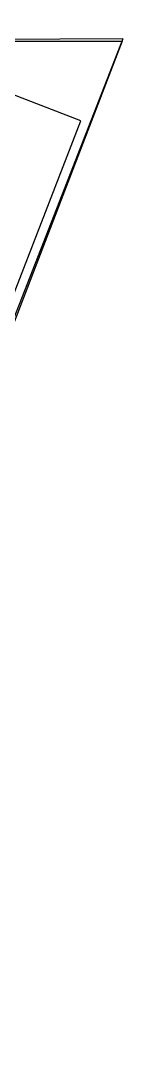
# Model space of a CAD drawing. Header units: metres. Extents: x 2113 to 5678, y -2764 to 956.
# Drawn here: x 4819.3 to 4824.2, y -1412.2 to -1361.3 of the extents above; entities that cross this region are included whole.
import ezdxf

# ---------------------------------------------------------------- set-up
doc = ezdxf.new("R2010")
doc.units = ezdxf.units.M
doc.header["$MEASUREMENT"] = 0
doc.layers.add('ATUALIZADO', color=4, linetype='Continuous')
doc.layers.add('PAREDE', color=7, linetype='Continuous')

msp = doc.modelspace()

# ---------------------------------------------------------------- linework, layer by layer
at = {"color": 1}
for p, q in [((4802.88, -1362.332), (4824.18, -1362.332)), ((4824.18, -1362.332), (4805.042, -1412.248))]:
    msp.add_line(p, q, dxfattribs=at)
at = {"layer": 'ATUALIZADO'}
for points in [[(4824.224, -1362.22), (4802.88, -1362.332), (4802.24, -1361.35)], [(4824.224, -1362.22), (4806.699, -1407.234)]]:
    msp.add_lwpolyline(points, dxfattribs=at)
at = {"layer": 'PAREDE'}
msp.add_lwpolyline([(4812.849, -1362.599), (4798.439, -1399.913), (4807.768, -1403.515), (4822.177, -1366.201)], close=True, dxfattribs=at)

doc.saveas('drawing.dxf')
